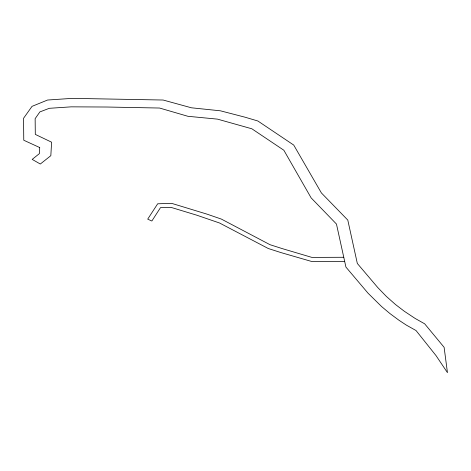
<?xml version="1.0" encoding="UTF-8"?>
<svg xmlns="http://www.w3.org/2000/svg" width="471" height="471" viewBox="0 0 471 471"><rect width="100%" height="100%" fill="white"/><g stroke="black" fill="none" stroke-linecap="round" stroke-linejoin="round"><path stroke-width="0.71" d="M343.771 257.278L311.896 257.401L282.388 248.653L270.001 244.696L221.376 219.092L207.022 214.146L171.627 203.348L157.673 203.796L147.706 219.139L151.845 221.023L160.493 207.634L170.914 207.346L196.743 215.182L219.551 223.001L268.252 248.5L280.763 252.527L311.313 261.376L344.672 261.381M39.717 147.558L39.393 153.611L32.193 159.392L40.312 164.026L50.833 155.671L51.604 142.195L35.301 134.394L35.142 118.657L39.882 111.91L49.32 108.306L71.198 106.846L106.952 107.023L159.563 108.036L187.923 116.296L217.502 119.134L251.861 128.789L283.854 150.243L311.131 197.879L336.459 224.043L345.926 267.086L368.045 293.197L381.604 306.556L389.982 313.586L398.896 320.198L406.367 325.125L416.034 330.542L436.022 355.599L447.45 372.643L444.112 347.31L424.665 323.812L415.163 318.455L404.318 311.26L395.54 304.549L386.379 296.436L377.771 287.557L357.33 263.472L347.792 220.087L321.393 192.939L293.733 145.074L257.878 121.006L245.085 117.208L220.41 110.809L191.42 107.794L163.131 100.029L72.334 98.357L47.571 100.029L32.028 106.358L23.55 118.292L23.768 140.24L39.717 147.558"/></g></svg>
